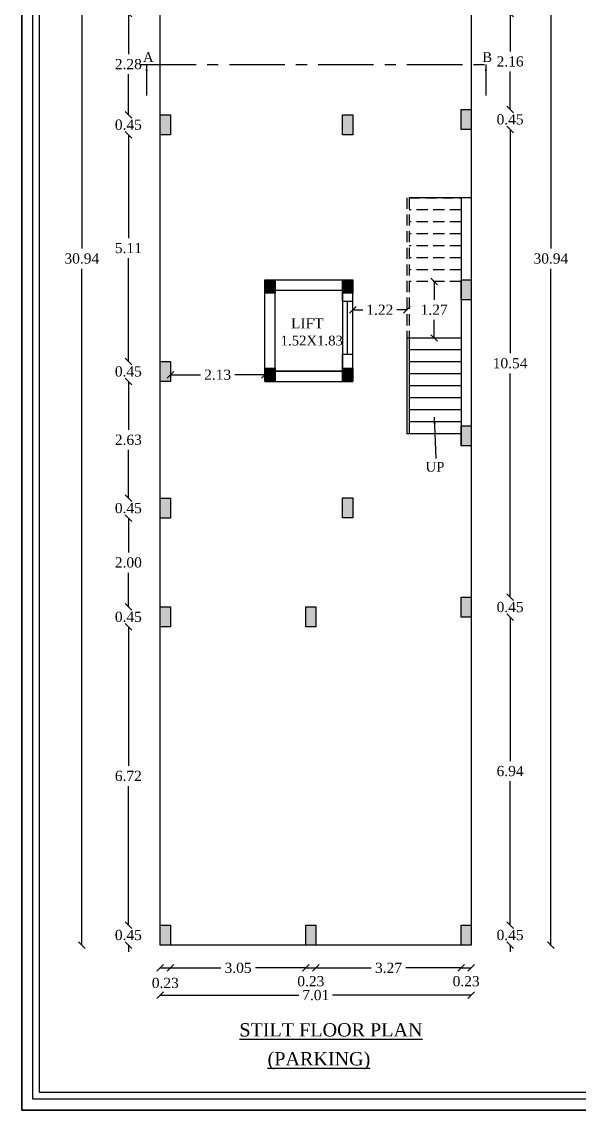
# Model space of a CAD drawing. Header units: metres. Extents: x 7608 to 7792, y -2400 to -2275.
# Drawn here: x 7655 to 7667.56, y -2335.22 to -2310.69 of the extents above; entities that cross this region are included whole.
import ezdxf

# ---------------------------------------------------------------- set-up
doc = ezdxf.new("R2010")
doc.units = ezdxf.units.M
doc.header["$MEASUREMENT"] = 0
doc.linetypes.add('CENTER', pattern=[2, 1.25, -0.25, 0.25, -0.25])
doc.linetypes.add('HIDDEN', pattern=[0.375, 0.25, -0.125])
for name, color, linetype in [('BLK_1_FLR_0_LIFT_1', 30, 'Continuous'), ('BLK_1_FLR_0_STILT_PARKING', 7, 'Continuous'), ('FLOOR-STILT', 7, 'Continuous')]:
    doc.layers.add(name, color=color, linetype=linetype)
doc.styles.add('Isa-', font='times.ttf')
doc.styles.add('STYLE2', font='times.ttf')
doc.dimstyles.new('ISO-25', dxfattribs={"dimscale": 0, "dimtxt": 0.23, "dimasz": 0.15, "dimexe": 1.25, "dimexo": 0.625, "dimgap": 0.11, "dimtad": 0, "dimtih": 1, "dimtoh": 1, "dimzin": 1, "dimdsep": 46, "dimtxsty": 'STYLE2', "dimblk": 'OBLIQUE', "dimcen": 0, "dimse1": 1, "dimse2": 1, "dimclrd": 1, "dimclrt": 3, "dimadec": 0, "dimazin": 2, "dimtfac": 1, "dimtix": 1, "dimtofl": 0, "dimtmove": 0, "dimatfit": 3, "dimfxl": 0, "dimtolj": 1, "dimarcsym": 0})

# ---------------------------------------------------------------- blocks, each defined once
blk = doc.blocks.new('_Oblique')
at = {"color": 0, "linetype": 'ByBlock', "lineweight": -2}
blk.add_line((-0.5, -0.5), (0.5, 0.5), dxfattribs=at)
blk = doc.blocks.new('*D25')
at = {"color": 1, "lineweight": -2}
for p, q in [((7662.457, -2317.186), (7662.686, -2317.186)), ((7663.677, -2317.186), (7663.447, -2317.186))]:
    blk.add_line(p, q, dxfattribs=at)
at = {"layer": 'Defpoints', "color": 0}
for p in [(7662.457, -2317.186), (7662.457, -2317.186), (7663.677, -2317.186)]:
    blk.add_point(p, dxfattribs=at)
at = {"color": 1, "lineweight": -2, "xscale": 0.15, "yscale": 0.15, "zscale": 0.15, "rotation": 180}
blk.add_blockref('_Oblique', (7662.457, -2317.186), dxfattribs=at)
at = {"color": 1, "lineweight": -2, "xscale": 0.15, "yscale": 0.15, "zscale": 0.15}
blk.add_blockref('_Oblique', (7663.677, -2317.186), dxfattribs=at)
at = {"color": 3, "insert": (7663.067, -2317.186), "char_height": 0.23, "attachment_point": 5, "style": 'STYLE2'}
blk.add_mtext('\\A1;1.22', dxfattribs=at)
blk = doc.blocks.new('*D26')
at = {"color": 1, "lineweight": -2}
for p, q in [((7664.292, -2316.551), (7664.292, -2316.959)), ((7664.292, -2317.821), (7664.292, -2317.414))]:
    blk.add_line(p, q, dxfattribs=at)
at = {"layer": 'Defpoints', "color": 0}
for p in [(7664.292, -2316.551), (7664.312, -2316.551), (7664.287, -2317.821)]:
    blk.add_point(p, dxfattribs=at)
at = {"color": 1, "lineweight": -2, "xscale": 0.15, "yscale": 0.15, "zscale": 0.15}
for p, rotation in [((7664.292, -2316.551), 90), ((7664.292, -2317.821), 270)]:
    blk.add_blockref('_Oblique', p, dxfattribs=dict(at, rotation=rotation))
at = {"color": 3, "insert": (7664.292, -2317.186), "char_height": 0.23, "attachment_point": 5, "style": 'STYLE2'}
blk.add_mtext('\\A1;1.27', dxfattribs=at)
blk = doc.blocks.new('*D27')
at = {"color": 1, "lineweight": -2}
for p, q in [((7658.347, -2318.651), (7659.022, -2318.651)), ((7660.477, -2318.651), (7659.801, -2318.651))]:
    blk.add_line(p, q, dxfattribs=at)
at = {"layer": 'Defpoints', "color": 0}
for p in [(7660.477, -2318.501), (7658.347, -2318.576), (7660.477, -2318.651)]:
    blk.add_point(p, dxfattribs=at)
at = {"color": 1, "lineweight": -2, "xscale": 0.15, "yscale": 0.15, "zscale": 0.15, "rotation": 180}
blk.add_blockref('_Oblique', (7658.347, -2318.651), dxfattribs=at)
at = {"color": 1, "lineweight": -2, "xscale": 0.15, "yscale": 0.15, "zscale": 0.15}
blk.add_blockref('_Oblique', (7660.477, -2318.651), dxfattribs=at)
at = {"color": 3, "insert": (7659.412, -2318.651), "char_height": 0.23, "attachment_point": 5, "style": 'STYLE2'}
blk.add_mtext('\\A1;2.13', dxfattribs=at)
blk = doc.blocks.new('*D35')
at = {"color": 1, "lineweight": -2}
for p, q in [((7657.399, -2310.511), (7657.399, -2311.424)), ((7657.399, -2312.791), (7657.399, -2311.879))]:
    blk.add_line(p, q, dxfattribs=at)
at = {"layer": 'Defpoints', "color": 0}
for p in [(7658.347, -2310.511), (7657.399, -2312.791), (7658.347, -2312.791)]:
    blk.add_point(p, dxfattribs=at)
at = {"color": 1, "lineweight": -2, "xscale": 0.15, "yscale": 0.15, "zscale": 0.15}
for p, rotation in [((7657.399, -2310.511), 90), ((7657.399, -2312.791), 270)]:
    blk.add_blockref('_Oblique', p, dxfattribs=dict(at, rotation=rotation))
at = {"color": 3, "insert": (7657.399, -2311.651), "char_height": 0.23, "attachment_point": 5, "style": 'STYLE2'}
blk.add_mtext('\\A1;2.28', dxfattribs=at)
blk = doc.blocks.new('*D36')
at = {"color": 1, "lineweight": -2}
for p, q in [((7657.399, -2312.791), (7657.399, -2312.641)), ((7657.399, -2313.241), (7657.399, -2313.391))]:
    blk.add_line(p, q, dxfattribs=at)
at = {"layer": 'Defpoints', "color": 0}
for p in [(7658.347, -2312.791), (7657.399, -2313.241), (7658.347, -2313.241)]:
    blk.add_point(p, dxfattribs=at)
at = {"color": 1, "lineweight": -2, "xscale": 0.15, "yscale": 0.15, "zscale": 0.15}
for p, rotation in [((7657.399, -2312.791), 270), ((7657.399, -2313.241), 90)]:
    blk.add_blockref('_Oblique', p, dxfattribs=dict(at, rotation=rotation))
at = {"color": 3, "insert": (7657.399, -2313.016), "char_height": 0.23, "attachment_point": 5, "style": 'STYLE2'}
blk.add_mtext('\\A1;0.45', dxfattribs=at)
blk = doc.blocks.new('*D37')
at = {"color": 1, "lineweight": -2}
for p, q in [((7657.399, -2313.241), (7657.399, -2315.569)), ((7657.399, -2318.351), (7657.399, -2316.024))]:
    blk.add_line(p, q, dxfattribs=at)
at = {"layer": 'Defpoints', "color": 0}
for p in [(7658.347, -2313.241), (7657.399, -2318.351), (7658.347, -2318.351)]:
    blk.add_point(p, dxfattribs=at)
at = {"color": 1, "lineweight": -2, "xscale": 0.15, "yscale": 0.15, "zscale": 0.15}
for p, rotation in [((7657.399, -2313.241), 90), ((7657.399, -2318.351), 270)]:
    blk.add_blockref('_Oblique', p, dxfattribs=dict(at, rotation=rotation))
at = {"color": 3, "insert": (7657.399, -2315.796), "char_height": 0.23, "attachment_point": 5, "style": 'STYLE2'}
blk.add_mtext('\\A1;5.11', dxfattribs=at)
blk = doc.blocks.new('*D38')
at = {"color": 1, "lineweight": -2}
for p, q in [((7657.399, -2318.351), (7657.399, -2318.201)), ((7657.399, -2318.801), (7657.399, -2318.951))]:
    blk.add_line(p, q, dxfattribs=at)
at = {"layer": 'Defpoints', "color": 0}
for p in [(7658.347, -2318.351), (7657.399, -2318.801), (7658.347, -2318.801)]:
    blk.add_point(p, dxfattribs=at)
at = {"color": 1, "lineweight": -2, "xscale": 0.15, "yscale": 0.15, "zscale": 0.15}
for p, rotation in [((7657.399, -2318.351), 270), ((7657.399, -2318.801), 90)]:
    blk.add_blockref('_Oblique', p, dxfattribs=dict(at, rotation=rotation))
at = {"color": 3, "insert": (7657.399, -2318.576), "char_height": 0.23, "attachment_point": 5, "style": 'STYLE2'}
blk.add_mtext('\\A1;0.45', dxfattribs=at)
blk = doc.blocks.new('*D39')
at = {"color": 1, "lineweight": -2}
for p, q in [((7657.399, -2318.801), (7657.399, -2319.889)), ((7657.399, -2321.431), (7657.399, -2320.344))]:
    blk.add_line(p, q, dxfattribs=at)
at = {"layer": 'Defpoints', "color": 0}
for p in [(7658.347, -2318.801), (7657.399, -2321.431), (7658.347, -2321.431)]:
    blk.add_point(p, dxfattribs=at)
at = {"color": 1, "lineweight": -2, "xscale": 0.15, "yscale": 0.15, "zscale": 0.15}
for p, rotation in [((7657.399, -2318.801), 90), ((7657.399, -2321.431), 270)]:
    blk.add_blockref('_Oblique', p, dxfattribs=dict(at, rotation=rotation))
at = {"color": 3, "insert": (7657.399, -2320.116), "char_height": 0.23, "attachment_point": 5, "style": 'STYLE2'}
blk.add_mtext('\\A1;2.63', dxfattribs=at)
blk = doc.blocks.new('*D40')
at = {"color": 1, "lineweight": -2}
for p, q in [((7657.399, -2321.431), (7657.399, -2321.281)), ((7657.399, -2321.881), (7657.399, -2322.031))]:
    blk.add_line(p, q, dxfattribs=at)
at = {"layer": 'Defpoints', "color": 0}
for p in [(7658.347, -2321.431), (7657.399, -2321.881), (7658.347, -2321.881)]:
    blk.add_point(p, dxfattribs=at)
at = {"color": 1, "lineweight": -2, "xscale": 0.15, "yscale": 0.15, "zscale": 0.15}
for p, rotation in [((7657.399, -2321.431), 270), ((7657.399, -2321.881), 90)]:
    blk.add_blockref('_Oblique', p, dxfattribs=dict(at, rotation=rotation))
at = {"color": 3, "insert": (7657.399, -2321.656), "char_height": 0.23, "attachment_point": 5, "style": 'STYLE2'}
blk.add_mtext('\\A1;0.45', dxfattribs=at)
blk = doc.blocks.new('*D41')
at = {"color": 1, "lineweight": -2}
for p, q in [((7657.399, -2321.881), (7657.399, -2322.654)), ((7657.399, -2323.881), (7657.399, -2323.109))]:
    blk.add_line(p, q, dxfattribs=at)
at = {"layer": 'Defpoints', "color": 0}
for p in [(7658.347, -2321.881), (7657.399, -2323.881), (7658.347, -2323.881)]:
    blk.add_point(p, dxfattribs=at)
at = {"color": 1, "lineweight": -2, "xscale": 0.15, "yscale": 0.15, "zscale": 0.15}
for p, rotation in [((7657.399, -2321.881), 90), ((7657.399, -2323.881), 270)]:
    blk.add_blockref('_Oblique', p, dxfattribs=dict(at, rotation=rotation))
at = {"color": 3, "insert": (7657.399, -2322.881), "char_height": 0.23, "attachment_point": 5, "style": 'STYLE2'}
blk.add_mtext('\\A1;2.00', dxfattribs=at)
blk = doc.blocks.new('*D43')
at = {"color": 1, "lineweight": -2}
for p, q in [((7657.399, -2324.331), (7657.399, -2327.464)), ((7657.399, -2331.051), (7657.399, -2327.919))]:
    blk.add_line(p, q, dxfattribs=at)
at = {"layer": 'Defpoints', "color": 0}
for p in [(7658.347, -2324.331), (7657.399, -2331.051), (7658.347, -2331.051)]:
    blk.add_point(p, dxfattribs=at)
at = {"color": 1, "lineweight": -2, "xscale": 0.15, "yscale": 0.15, "zscale": 0.15}
for p, rotation in [((7657.399, -2324.331), 90), ((7657.399, -2331.051), 270)]:
    blk.add_blockref('_Oblique', p, dxfattribs=dict(at, rotation=rotation))
at = {"color": 3, "insert": (7657.399, -2327.691), "char_height": 0.23, "attachment_point": 5, "style": 'STYLE2'}
blk.add_mtext('\\A1;6.72', dxfattribs=at)
blk = doc.blocks.new('*D44')
at = {"color": 1, "lineweight": -2}
for p, q in [((7657.399, -2331.051), (7657.399, -2330.901)), ((7657.399, -2331.501), (7657.399, -2331.651))]:
    blk.add_line(p, q, dxfattribs=at)
at = {"layer": 'Defpoints', "color": 0}
for p in [(7658.347, -2331.051), (7657.399, -2331.501), (7658.347, -2331.501)]:
    blk.add_point(p, dxfattribs=at)
at = {"color": 1, "lineweight": -2, "xscale": 0.15, "yscale": 0.15, "zscale": 0.15}
for p, rotation in [((7657.399, -2331.051), 270), ((7657.399, -2331.501), 90)]:
    blk.add_blockref('_Oblique', p, dxfattribs=dict(at, rotation=rotation))
at = {"color": 3, "insert": (7657.399, -2331.276), "char_height": 0.23, "attachment_point": 5, "style": 'STYLE2'}
blk.add_mtext('\\A1;0.45', dxfattribs=at)
blk = doc.blocks.new('*D45')
at = {"color": 1, "lineweight": -2}
for p, q in [((7656.35, -2300.561), (7656.35, -2315.804)), ((7656.35, -2331.501), (7656.35, -2316.259))]:
    blk.add_line(p, q, dxfattribs=at)
at = {"layer": 'Defpoints', "color": 0}
for p in [(7656.35, -2300.561), (7660.226, -2300.561), (7660.226, -2331.501)]:
    blk.add_point(p, dxfattribs=at)
at = {"color": 1, "lineweight": -2, "xscale": 0.15, "yscale": 0.15, "zscale": 0.15}
for p, rotation in [((7656.35, -2300.561), 90), ((7656.35, -2331.501), 270)]:
    blk.add_blockref('_Oblique', p, dxfattribs=dict(at, rotation=rotation))
at = {"color": 3, "insert": (7656.35, -2316.031), "char_height": 0.23, "attachment_point": 5, "style": 'STYLE2'}
blk.add_mtext('\\A1;30.94', dxfattribs=at)
blk = doc.blocks.new('*D55')
at = {"color": 1, "lineweight": -2}
for p, q in [((7666.003, -2310.511), (7666.003, -2311.364)), ((7666.003, -2312.671), (7666.003, -2311.819))]:
    blk.add_line(p, q, dxfattribs=at)
at = {"layer": 'Defpoints', "color": 0}
for p in [(7665.127, -2310.511), (7664.897, -2312.671), (7666.003, -2312.671)]:
    blk.add_point(p, dxfattribs=at)
at = {"color": 1, "lineweight": -2, "xscale": 0.15, "yscale": 0.15, "zscale": 0.15}
for p, rotation in [((7666.003, -2310.511), 90), ((7666.003, -2312.671), 270)]:
    blk.add_blockref('_Oblique', p, dxfattribs=dict(at, rotation=rotation))
at = {"color": 3, "insert": (7666.003, -2311.591), "char_height": 0.23, "attachment_point": 5, "style": 'STYLE2'}
blk.add_mtext('\\A1;2.16', dxfattribs=at)
blk = doc.blocks.new('*D56')
at = {"color": 1, "lineweight": -2}
for p, q in [((7666.003, -2312.671), (7666.003, -2312.521)), ((7666.003, -2313.121), (7666.003, -2313.271))]:
    blk.add_line(p, q, dxfattribs=at)
at = {"layer": 'Defpoints', "color": 0}
for p in [(7664.897, -2312.671), (7664.897, -2313.121), (7666.003, -2313.121)]:
    blk.add_point(p, dxfattribs=at)
at = {"color": 1, "lineweight": -2, "xscale": 0.15, "yscale": 0.15, "zscale": 0.15}
for p, rotation in [((7666.003, -2312.671), 270), ((7666.003, -2313.121), 90)]:
    blk.add_blockref('_Oblique', p, dxfattribs=dict(at, rotation=rotation))
at = {"color": 3, "insert": (7666.003, -2312.896), "char_height": 0.23, "attachment_point": 5, "style": 'STYLE2'}
blk.add_mtext('\\A1;0.45', dxfattribs=at)
blk = doc.blocks.new('*D57')
at = {"color": 1, "lineweight": -2}
for p, q in [((7666.003, -2313.121), (7666.003, -2318.164)), ((7666.003, -2323.661), (7666.003, -2318.619))]:
    blk.add_line(p, q, dxfattribs=at)
at = {"layer": 'Defpoints', "color": 0}
for p in [(7664.897, -2313.121), (7664.897, -2323.661), (7666.003, -2323.661)]:
    blk.add_point(p, dxfattribs=at)
at = {"color": 1, "lineweight": -2, "xscale": 0.15, "yscale": 0.15, "zscale": 0.15}
for p, rotation in [((7666.003, -2313.121), 90), ((7666.003, -2323.661), 270)]:
    blk.add_blockref('_Oblique', p, dxfattribs=dict(at, rotation=rotation))
at = {"color": 3, "insert": (7666.003, -2318.391), "char_height": 0.23, "attachment_point": 5, "style": 'STYLE2'}
blk.add_mtext('\\A1;10.54', dxfattribs=at)
blk = doc.blocks.new('*D58')
at = {"color": 1, "lineweight": -2}
for p, q in [((7666.003, -2323.661), (7666.003, -2323.511)), ((7666.003, -2324.111), (7666.003, -2324.261))]:
    blk.add_line(p, q, dxfattribs=at)
at = {"layer": 'Defpoints', "color": 0}
for p in [(7664.897, -2323.661), (7664.897, -2324.111), (7666.003, -2324.111)]:
    blk.add_point(p, dxfattribs=at)
at = {"color": 1, "lineweight": -2, "xscale": 0.15, "yscale": 0.15, "zscale": 0.15}
for p, rotation in [((7666.003, -2323.661), 270), ((7666.003, -2324.111), 90)]:
    blk.add_blockref('_Oblique', p, dxfattribs=dict(at, rotation=rotation))
at = {"color": 3, "insert": (7666.003, -2323.886), "char_height": 0.23, "attachment_point": 5, "style": 'STYLE2'}
blk.add_mtext('\\A1;0.45', dxfattribs=at)
blk = doc.blocks.new('*D59')
at = {"color": 1, "lineweight": -2}
for p, q in [((7666.003, -2324.111), (7666.003, -2327.354)), ((7666.003, -2331.051), (7666.003, -2327.809))]:
    blk.add_line(p, q, dxfattribs=at)
at = {"layer": 'Defpoints', "color": 0}
for p in [(7664.897, -2324.111), (7664.897, -2331.051), (7666.003, -2331.051)]:
    blk.add_point(p, dxfattribs=at)
at = {"color": 1, "lineweight": -2, "xscale": 0.15, "yscale": 0.15, "zscale": 0.15}
for p, rotation in [((7666.003, -2324.111), 90), ((7666.003, -2331.051), 270)]:
    blk.add_blockref('_Oblique', p, dxfattribs=dict(at, rotation=rotation))
at = {"color": 3, "insert": (7666.003, -2327.581), "char_height": 0.23, "attachment_point": 5, "style": 'STYLE2'}
blk.add_mtext('\\A1;6.94', dxfattribs=at)
blk = doc.blocks.new('*D62')
at = {"color": 1, "lineweight": -2}
for p, q in [((7666.003, -2331.051), (7666.003, -2330.901)), ((7666.003, -2331.501), (7666.003, -2331.651))]:
    blk.add_line(p, q, dxfattribs=at)
at = {"layer": 'Defpoints', "color": 0}
for p in [(7664.897, -2331.051), (7664.897, -2331.501), (7666.003, -2331.501)]:
    blk.add_point(p, dxfattribs=at)
at = {"color": 1, "lineweight": -2, "xscale": 0.15, "yscale": 0.15, "zscale": 0.15}
for p, rotation in [((7666.003, -2331.051), 270), ((7666.003, -2331.501), 90)]:
    blk.add_blockref('_Oblique', p, dxfattribs=dict(at, rotation=rotation))
at = {"color": 3, "insert": (7666.003, -2331.276), "char_height": 0.23, "attachment_point": 5, "style": 'STYLE2'}
blk.add_mtext('\\A1;0.45', dxfattribs=at)
blk = doc.blocks.new('*D63')
at = {"color": 1, "lineweight": -2}
for p, q in [((7666.922, -2300.561), (7666.922, -2315.804)), ((7666.922, -2331.501), (7666.922, -2316.259))]:
    blk.add_line(p, q, dxfattribs=at)
at = {"layer": 'Defpoints', "color": 0}
for p in [(7663.759, -2300.561), (7666.922, -2300.561), (7663.759, -2331.501)]:
    blk.add_point(p, dxfattribs=at)
at = {"color": 1, "lineweight": -2, "xscale": 0.15, "yscale": 0.15, "zscale": 0.15}
for p, rotation in [((7666.922, -2300.561), 90), ((7666.922, -2331.501), 270)]:
    blk.add_blockref('_Oblique', p, dxfattribs=dict(at, rotation=rotation))
at = {"color": 3, "insert": (7666.922, -2316.031), "char_height": 0.23, "attachment_point": 5, "style": 'STYLE2'}
blk.add_mtext('\\A1;30.94', dxfattribs=at)
blk = doc.blocks.new('*D64')
at = {"color": 1, "lineweight": -2}
blk.add_line((7658.117, -2332.015), (7658.347, -2332.015), dxfattribs=at)
at = {"layer": 'Defpoints', "color": 0}
for p in [(7658.117, -2331.051), (7658.347, -2331.051), (7658.347, -2332.015)]:
    blk.add_point(p, dxfattribs=at)
at = {"color": 1, "lineweight": -2, "xscale": 0.15, "yscale": 0.15, "zscale": 0.15, "rotation": 180}
blk.add_blockref('_Oblique', (7658.117, -2332.015), dxfattribs=at)
at = {"color": 1, "lineweight": -2, "xscale": 0.15, "yscale": 0.15, "zscale": 0.15}
blk.add_blockref('_Oblique', (7658.347, -2332.015), dxfattribs=at)
at = {"color": 3, "insert": (7658.232, -2332.356), "char_height": 0.23, "attachment_point": 5, "style": 'STYLE2'}
blk.add_mtext('\\A1;0.23', dxfattribs=at)
blk = doc.blocks.new('*D24')
at = {"color": 1, "lineweight": -2}
for p, q in [((7658.347, -2332.015), (7659.483, -2332.015)), ((7661.397, -2332.015), (7660.261, -2332.015))]:
    blk.add_line(p, q, dxfattribs=at)
at = {"layer": 'Defpoints', "color": 0}
for p in [(7658.347, -2331.051), (7661.397, -2331.051), (7661.397, -2332.015)]:
    blk.add_point(p, dxfattribs=at)
at = {"color": 1, "lineweight": -2, "xscale": 0.15, "yscale": 0.15, "zscale": 0.15, "rotation": 180}
blk.add_blockref('_Oblique', (7658.347, -2332.015), dxfattribs=at)
at = {"color": 1, "lineweight": -2, "xscale": 0.15, "yscale": 0.15, "zscale": 0.15}
blk.add_blockref('_Oblique', (7661.397, -2332.015), dxfattribs=at)
at = {"color": 3, "insert": (7659.872, -2332.015), "char_height": 0.23, "attachment_point": 5, "style": 'STYLE2'}
blk.add_mtext('\\A1;3.05', dxfattribs=at)
blk = doc.blocks.new('*D65')
at = {"color": 1, "lineweight": -2}
blk.add_line((7664.897, -2332.015), (7665.127, -2332.015), dxfattribs=at)
at = {"layer": 'Defpoints', "color": 0}
for p in [(7664.897, -2331.051), (7665.127, -2331.051), (7665.127, -2332.015)]:
    blk.add_point(p, dxfattribs=at)
at = {"color": 1, "lineweight": -2, "xscale": 0.15, "yscale": 0.15, "zscale": 0.15, "rotation": 180}
blk.add_blockref('_Oblique', (7664.897, -2332.015), dxfattribs=at)
at = {"color": 1, "lineweight": -2, "xscale": 0.15, "yscale": 0.15, "zscale": 0.15}
blk.add_blockref('_Oblique', (7665.127, -2332.015), dxfattribs=at)
at = {"color": 3, "insert": (7665.012, -2332.317), "char_height": 0.23, "attachment_point": 5, "style": 'STYLE2'}
blk.add_mtext('\\A1;0.23', dxfattribs=at)
blk = doc.blocks.new('*D66')
at = {"color": 1, "lineweight": -2}
for p, q in [((7658.117, -2332.629), (7661.242, -2332.629)), ((7665.127, -2332.629), (7662.002, -2332.629))]:
    blk.add_line(p, q, dxfattribs=at)
at = {"layer": 'Defpoints', "color": 0}
for p in [(7658.117, -2330.58), (7665.127, -2330.58), (7665.127, -2332.629)]:
    blk.add_point(p, dxfattribs=at)
at = {"color": 1, "lineweight": -2, "xscale": 0.15, "yscale": 0.15, "zscale": 0.15, "rotation": 180}
blk.add_blockref('_Oblique', (7658.117, -2332.629), dxfattribs=at)
at = {"color": 1, "lineweight": -2, "xscale": 0.15, "yscale": 0.15, "zscale": 0.15}
blk.add_blockref('_Oblique', (7665.127, -2332.629), dxfattribs=at)
at = {"color": 3, "insert": (7661.622, -2332.629), "char_height": 0.23, "attachment_point": 5, "style": 'STYLE2'}
blk.add_mtext('\\A1;7.01', dxfattribs=at)
blk = doc.blocks.new('*D543')
at = {"color": 1, "lineweight": -2}
for p, q in [((7657.399, -2323.881), (7657.399, -2323.731)), ((7657.399, -2324.331), (7657.399, -2324.481))]:
    blk.add_line(p, q, dxfattribs=at)
at = {"layer": 'Defpoints', "color": 0}
for p in [(7658.347, -2323.881), (7657.399, -2324.331), (7658.347, -2324.331)]:
    blk.add_point(p, dxfattribs=at)
at = {"color": 1, "lineweight": -2, "xscale": 0.15, "yscale": 0.15, "zscale": 0.15}
for p, rotation in [((7657.399, -2323.881), 270), ((7657.399, -2324.331), 90)]:
    blk.add_blockref('_Oblique', p, dxfattribs=dict(at, rotation=rotation))
at = {"color": 3, "insert": (7657.399, -2324.106), "char_height": 0.23, "attachment_point": 5, "style": 'STYLE2'}
blk.add_mtext('\\A1;0.45', dxfattribs=at)
blk = doc.blocks.new('*D544')
at = {"color": 1, "lineweight": -2}
blk.add_line((7661.397, -2332.015), (7661.627, -2332.015), dxfattribs=at)
at = {"layer": 'Defpoints', "color": 0}
for p in [(7661.397, -2331.051), (7661.627, -2331.051), (7661.627, -2332.015)]:
    blk.add_point(p, dxfattribs=at)
at = {"color": 1, "lineweight": -2, "xscale": 0.15, "yscale": 0.15, "zscale": 0.15, "rotation": 180}
blk.add_blockref('_Oblique', (7661.397, -2332.015), dxfattribs=at)
at = {"color": 1, "lineweight": -2, "xscale": 0.15, "yscale": 0.15, "zscale": 0.15}
blk.add_blockref('_Oblique', (7661.627, -2332.015), dxfattribs=at)
at = {"color": 3, "insert": (7661.512, -2332.317), "char_height": 0.23, "attachment_point": 5, "style": 'STYLE2'}
blk.add_mtext('\\A1;0.23', dxfattribs=at)
blk = doc.blocks.new('*D545')
at = {"color": 1, "lineweight": -2}
for p, q in [((7661.627, -2332.015), (7662.869, -2332.015)), ((7664.897, -2332.015), (7663.654, -2332.015))]:
    blk.add_line(p, q, dxfattribs=at)
at = {"layer": 'Defpoints', "color": 0}
for p in [(7661.627, -2331.051), (7664.897, -2331.051), (7664.897, -2332.015)]:
    blk.add_point(p, dxfattribs=at)
at = {"color": 1, "lineweight": -2, "xscale": 0.15, "yscale": 0.15, "zscale": 0.15, "rotation": 180}
blk.add_blockref('_Oblique', (7661.627, -2332.015), dxfattribs=at)
at = {"color": 1, "lineweight": -2, "xscale": 0.15, "yscale": 0.15, "zscale": 0.15}
blk.add_blockref('_Oblique', (7664.897, -2332.015), dxfattribs=at)
at = {"color": 3, "insert": (7663.262, -2332.015), "char_height": 0.23, "attachment_point": 5, "style": 'STYLE2'}
blk.add_mtext('\\A1;3.27', dxfattribs=at)

msp = doc.modelspace()

# ---------------------------------------------------------------- hatches: boundary and pattern name
h = msp.add_hatch(color=5)
h.dxf.hatch_style = 1
h.paths.add_polyline_path([(7664.89668, -2313.12125), (7665.12668, -2313.12125), (7665.12668, -2312.67125), (7664.89668, -2312.67125)])
h = msp.add_hatch(color=5)
h.dxf.hatch_style = 1
h.paths.add_polyline_path([(7658.11668, -2313.24125), (7658.34668, -2313.24125), (7658.34668, -2312.79125), (7658.11668, -2312.79125)])
h = msp.add_hatch(color=5)
h.dxf.hatch_style = 1
h.paths.add_polyline_path([(7662.22668, -2313.24125), (7662.45668, -2313.24125), (7662.45668, -2312.79125), (7662.22668, -2312.79125)])
h = msp.add_hatch(color=5)
h.dxf.hatch_style = 1
h.paths.add_polyline_path([(7660.47668, -2316.81125), (7660.70668, -2316.81125), (7660.70668, -2316.51125), (7660.47668, -2316.51125)])
h = msp.add_hatch(color=5)
h.dxf.hatch_style = 1
h.paths.add_polyline_path([(7662.22668, -2316.81125), (7662.45668, -2316.81125), (7662.45668, -2316.51125), (7662.22668, -2316.51125)])
h = msp.add_hatch(color=5)
h.dxf.hatch_style = 1
h.paths.add_polyline_path([(7664.89668, -2316.96125), (7665.12668, -2316.96125), (7665.12668, -2316.51125), (7664.89668, -2316.51125)])
h = msp.add_hatch(color=5)
h.dxf.hatch_style = 1
h.paths.add_polyline_path([(7658.11668, -2318.80125), (7658.34668, -2318.80125), (7658.34668, -2318.35125), (7658.11668, -2318.35125)])
h = msp.add_hatch(color=5)
h.dxf.hatch_style = 1
h.paths.add_polyline_path([(7660.47668, -2318.80125), (7660.70668, -2318.80125), (7660.70668, -2318.50125), (7660.47668, -2318.50125)])
h = msp.add_hatch(color=5)
h.dxf.hatch_style = 1
h.paths.add_polyline_path([(7662.22668, -2318.80125), (7662.45668, -2318.80125), (7662.45668, -2318.50125), (7662.22668, -2318.50125)])
h = msp.add_hatch(color=5)
h.dxf.hatch_style = 1
h.paths.add_polyline_path([(7664.89668, -2320.25125), (7665.12668, -2320.25125), (7665.12668, -2319.80125), (7664.89668, -2319.80125)])
h = msp.add_hatch(color=5)
h.dxf.hatch_style = 1
h.paths.add_polyline_path([(7658.11668, -2321.88125), (7658.34668, -2321.88125), (7658.34668, -2321.43125), (7658.11668, -2321.43125)])
h = msp.add_hatch(color=5)
h.dxf.hatch_style = 1
h.paths.add_polyline_path([(7662.22668, -2321.87125), (7662.45668, -2321.87125), (7662.45668, -2321.42125), (7662.22668, -2321.42125)])
h = msp.add_hatch(color=5)
h.dxf.hatch_style = 1
h.paths.add_polyline_path([(7664.89668, -2324.11125), (7665.12668, -2324.11125), (7665.12668, -2323.66125), (7664.89668, -2323.66125)])
h = msp.add_hatch(color=5)
h.dxf.hatch_style = 1
h.paths.add_polyline_path([(7658.11668, -2324.33125), (7658.34668, -2324.33125), (7658.34668, -2323.88125), (7658.11668, -2323.88125)])
h = msp.add_hatch(color=5)
h.dxf.hatch_style = 1
h.paths.add_polyline_path([(7661.39668, -2324.33125), (7661.62668, -2324.33125), (7661.62668, -2323.88125), (7661.39668, -2323.88125)])
h = msp.add_hatch(color=5)
h.dxf.hatch_style = 1
h.paths.add_polyline_path([(7658.11668, -2331.50125), (7658.34668, -2331.50125), (7658.34668, -2331.05125), (7658.11668, -2331.05125)])
h = msp.add_hatch(color=5)
h.dxf.hatch_style = 1
h.paths.add_polyline_path([(7661.39668, -2331.50125), (7661.62668, -2331.50125), (7661.62668, -2331.05125), (7661.39668, -2331.05125)])
h = msp.add_hatch(color=5)
h.dxf.hatch_style = 1
h.paths.add_polyline_path([(7664.89668, -2331.50125), (7665.12668, -2331.50125), (7665.12668, -2331.05125), (7664.89668, -2331.05125)])

# ---------------------------------------------------------------- linework, layer by layer
at = {"color": 2, "linetype": 'CENTER'}
msp.add_line((7657.67667, -2311.65447), (7665.62859, -2311.65447), dxfattribs=at)
at = {"linetype": 'HIDDEN'}
for p, q in [((7663.67668, -2314.66125), (7663.67668, -2317.82125)), ((7665.12668, -2314.66125), (7663.67668, -2314.66125)), ((7663.72668, -2314.66125), (7664.89668, -2314.66125)), ((7663.72668, -2314.66125), (7663.72668, -2317.82125)), ((7664.89668, -2314.66125), (7663.72668, -2314.66125)), ((7664.89668, -2314.93125), (7663.72668, -2314.93125)), ((7664.89668, -2314.93125), (7663.72668, -2314.93125)), ((7664.89668, -2315.20125), (7663.72668, -2315.20125)), ((7664.89668, -2315.47125), (7663.72668, -2315.47125)), ((7664.89668, -2315.74125), (7663.72668, -2315.74125)), ((7664.89668, -2316.01125), (7663.72668, -2316.01125)), ((7664.89668, -2316.28125), (7663.72668, -2316.28125)), ((7664.89668, -2316.55125), (7663.72668, -2316.55125))]:
    msp.add_line(p, q, dxfattribs=at)
for p, q in [((7664.89668, -2314.66125), (7664.89668, -2320.25125)), ((7660.47668, -2316.51125), (7662.45668, -2316.51125)), ((7660.47668, -2318.80125), (7660.47668, -2316.51125)), ((7662.45668, -2318.80125), (7662.45668, -2316.51125)), ((7660.70668, -2316.74125), (7662.22668, -2316.74125)), ((7660.70668, -2318.57125), (7660.70668, -2316.74125)), ((7662.22668, -2316.98726), (7662.22668, -2316.74125)), ((7663.67668, -2317.82125), (7663.67668, -2319.98125)), ((7664.89668, -2317.82125), (7663.67668, -2317.82125)), ((7663.72668, -2317.82125), (7663.72668, -2319.98125)), ((7662.22668, -2318.57125), (7662.22668, -2318.18726)), ((7664.89668, -2318.09125), (7663.72668, -2318.09125)), ((7664.89668, -2318.36125), (7663.72668, -2318.36125)), ((7660.47668, -2318.80125), (7662.45668, -2318.80125)), ((7660.70668, -2318.57125), (7662.22668, -2318.57125)), ((7664.89668, -2318.63125), (7663.72668, -2318.63125)), ((7664.89668, -2318.90125), (7663.72668, -2318.90125)), ((7664.89668, -2319.17125), (7663.72668, -2319.17125)), ((7664.89668, -2319.44125), (7663.72668, -2319.44125)), ((7664.89668, -2319.71125), (7663.72668, -2319.71125)), ((7664.89668, -2319.98125), (7663.67668, -2319.98125))]:
    msp.add_line(p, q)
at = {"color": 2}
for p, q in [((7662.22668, -2316.98726), (7662.45668, -2316.98726)), ((7662.34168, -2318.18726), (7662.34168, -2316.98726)), ((7662.22668, -2318.18726), (7662.45668, -2318.18726))]:
    msp.add_line(p, q, dxfattribs=at)
at = {"color": 4}
for points in [[(7654.99647, -2275.22286), (7747.87877, -2275.22286), (7747.87877, -2335.22229), (7654.99647, -2335.22229)], [(7655.24647, -2275.47286), (7747.62877, -2275.47286), (7747.62877, -2334.97229), (7655.24647, -2334.97229)], [(7655.39647, -2275.62286), (7747.47877, -2275.62286), (7747.47877, -2334.82229), (7655.39647, -2334.82229)]]:
    msp.add_lwpolyline(points, close=True, dxfattribs=at)
msp.add_lwpolyline([(7658.11668, -2300.56125), (7665.12668, -2300.56125), (7665.12668, -2331.50125), (7658.11668, -2331.50125)], close=True)
at = {"color": 7}
msp.add_lwpolyline([(7658.11668, -2300.56125), (7665.12668, -2300.56125), (7665.12668, -2331.50125), (7658.11668, -2331.50125)], close=True, dxfattribs=at)
at = {"color": 5}
for points in [[(7664.89668, -2312.67125), (7665.12668, -2312.67125), (7665.12668, -2313.12125), (7664.89668, -2313.12125)], [(7658.11668, -2312.79125), (7658.34668, -2312.79125), (7658.34668, -2313.24125), (7658.11668, -2313.24125)], [(7662.22668, -2312.79125), (7662.45668, -2312.79125), (7662.45668, -2313.24125), (7662.22668, -2313.24125)], [(7660.47668, -2316.51125), (7660.70668, -2316.51125), (7660.70668, -2316.81125), (7660.47668, -2316.81125)], [(7662.22668, -2316.51125), (7662.45668, -2316.51125), (7662.45668, -2316.81125), (7662.22668, -2316.81125)], [(7664.89668, -2316.51125), (7665.12668, -2316.51125), (7665.12668, -2316.96125), (7664.89668, -2316.96125)], [(7658.11668, -2318.35125), (7658.34668, -2318.35125), (7658.34668, -2318.80125), (7658.11668, -2318.80125)], [(7660.47668, -2318.50125), (7660.70668, -2318.50125), (7660.70668, -2318.80125), (7660.47668, -2318.80125)], [(7662.22668, -2318.50125), (7662.45668, -2318.50125), (7662.45668, -2318.80125), (7662.22668, -2318.80125)], [(7664.89668, -2319.80125), (7665.12668, -2319.80125), (7665.12668, -2320.25125), (7664.89668, -2320.25125)], [(7658.11668, -2321.43125), (7658.34668, -2321.43125), (7658.34668, -2321.88125), (7658.11668, -2321.88125)], [(7662.22668, -2321.42125), (7662.45668, -2321.42125), (7662.45668, -2321.87125), (7662.22668, -2321.87125)], [(7664.89668, -2323.66125), (7665.12668, -2323.66125), (7665.12668, -2324.11125), (7664.89668, -2324.11125)], [(7658.11668, -2323.88125), (7658.34668, -2323.88125), (7658.34668, -2324.33125), (7658.11668, -2324.33125)], [(7661.39668, -2323.88125), (7661.62668, -2323.88125), (7661.62668, -2324.33125), (7661.39668, -2324.33125)], [(7658.11668, -2331.05125), (7658.34668, -2331.05125), (7658.34668, -2331.50125), (7658.11668, -2331.50125)], [(7661.39668, -2331.05125), (7661.62668, -2331.05125), (7661.62668, -2331.50125), (7661.39668, -2331.50125)], [(7664.89668, -2331.05125), (7665.12668, -2331.05125), (7665.12668, -2331.50125), (7664.89668, -2331.50125)]]:
    msp.add_lwpolyline(points, close=True, dxfattribs=at)
at = {"layer": 'BLK_1_FLR_0_LIFT_1', "color": 30}
msp.add_lwpolyline([(7660.70668, -2316.74125), (7662.22668, -2316.74125), (7662.22668, -2318.57125), (7660.70668, -2318.57125)], close=True, dxfattribs=at)
at = {"layer": 'BLK_1_FLR_0_STILT_PARKING', "color": 13}
msp.add_lwpolyline([(7658.11668, -2300.56125), (7665.12668, -2300.56125), (7665.12668, -2331.50125), (7658.11668, -2331.50125)], close=True, dxfattribs=at)
at = {"layer": 'FLOOR-STILT', "color": 64}
msp.add_lwpolyline([(7654.99647, -2335.22229), (7747.87877, -2335.22229), (7747.87877, -2275.22286), (7654.99647, -2275.22286)], close=True, dxfattribs=at)

# ---------------------------------------------------------------- texts
at = {"color": 2, "linetype": 'HIDDEN', "style": 'Isa-'}
for s, p in [('A', (7657.72914, -2311.6014)), ('B', (7665.37592, -2311.6014))]:
    msp.add_text(s, height=0.22, dxfattribs=at).set_placement(p)
at = {"color": 6, "style": 'Isa-'}
msp.add_text('LIFT', height=0.23, dxfattribs=at).set_placement((7661.06519, -2317.60465))
at = {"color": 3, "style": 'Isa-'}
msp.add_text('1.52X1.83', height=0.22, dxfattribs=at).set_placement((7660.83112, -2317.988))
at = {"color": 2, "style": 'Isa-'}
msp.add_text('UP', height=0.22, dxfattribs=at).set_placement((7664.09734, -2320.83245))
at = {"color": 3, "lineweight": 25, "style": 'Isa-'}
for s, p in [('%%USTILT FLOOR PLAN', (7659.90086, -2333.56052)), ('%%U(PARKING)', (7660.53626, -2334.21217))]:
    msp.add_text(s, height=0.3, dxfattribs=at).set_placement(p)

# ---------------------------------------------------------------- dimensions: what is measured, and where the dimension line sits
at = {"color": 7}
for base, p1, p2, override, picture, middle in [((7656.34993, -2300.56125), (7660.2258, -2331.50125), (7660.2258, -2300.56125), {"dimscale": 1}, '*D45', (7656.34993, -2316.03125)), ((7666.9223, -2300.56125), (7663.75882, -2331.50125), (7663.75882, -2300.56125), {"dimscale": 1}, '*D63', (7666.9223, -2316.03125)), ((7666.0029, -2312.67125), (7665.12668, -2310.51125), (7664.89668, -2312.67125), {"dimscale": 1, "dimtmove": 1}, '*D55', (7666.0029, -2311.59125)), ((7666.0029, -2313.12125), (7664.89668, -2312.67125), (7664.89668, -2313.12125), {"dimscale": 1, "dimtmove": 1}, '*D56', (7666.0029, -2312.89625)), ((7666.0029, -2323.66125), (7664.89668, -2313.12125), (7664.89668, -2323.66125), {"dimscale": 1, "dimtmove": 1}, '*D57', (7666.0029, -2318.39125)), ((7666.0029, -2324.11125), (7664.89668, -2323.66125), (7664.89668, -2324.11125), {"dimscale": 1, "dimtmove": 1}, '*D58', (7666.0029, -2323.88625)), ((7666.0029, -2331.05125), (7664.89668, -2324.11125), (7664.89668, -2331.05125), {"dimscale": 1, "dimtmove": 1}, '*D59', (7666.0029, -2327.58125)), ((7666.0029, -2331.50125), (7664.89668, -2331.05125), (7664.89668, -2331.50125), {"dimscale": 1, "dimtmove": 1}, '*D62', (7666.0029, -2331.27625))]:
    dim = msp.add_linear_dim(base=base, p1=p1, p2=p2, angle=90, dimstyle='ISO-25', override=override, dxfattribs=at)
    dim.commit()
    dim.dimension.update_dxf_attribs({"geometry": picture, "text_midpoint": middle})
at = {"color": 2}
for base, p1, p2, override, picture, middle in [((7657.3992, -2312.79125), (7658.34668, -2310.51125), (7658.34668, -2312.79125), {"dimscale": 1, "dimtmove": 1}, '*D35', (7657.3992, -2311.65125)), ((7657.3992, -2313.24125), (7658.34668, -2312.79125), (7658.34668, -2313.24125), {"dimscale": 1, "dimtmove": 1}, '*D36', (7657.3992, -2313.01625)), ((7657.3992, -2318.35125), (7658.34668, -2313.24125), (7658.34668, -2318.35125), {"dimscale": 1, "dimtmove": 1}, '*D37', (7657.3992, -2315.79625)), ((7664.29191, -2316.55125), (7664.28668, -2317.82125), (7664.31168, -2316.55125), {"dimscale": 1}, '*D26', (7664.29191, -2317.18625)), ((7657.3992, -2318.80125), (7658.34668, -2318.35125), (7658.34668, -2318.80125), {"dimscale": 1, "dimtmove": 1}, '*D38', (7657.3992, -2318.57625)), ((7657.3992, -2321.43125), (7658.34668, -2318.80125), (7658.34668, -2321.43125), {"dimscale": 1, "dimtmove": 1}, '*D39', (7657.3992, -2320.11625)), ((7657.3992, -2321.88125), (7658.34668, -2321.43125), (7658.34668, -2321.88125), {"dimscale": 1, "dimtmove": 1}, '*D40', (7657.3992, -2321.65625)), ((7657.3992, -2323.88125), (7658.34668, -2321.88125), (7658.34668, -2323.88125), {"dimscale": 1, "dimtmove": 1}, '*D41', (7657.3992, -2322.88125)), ((7657.3992, -2324.33125), (7658.34668, -2323.88125), (7658.34668, -2324.33125), {"dimscale": 1, "dimtmove": 1}, '*D543', (7657.3992, -2324.10625)), ((7657.3992, -2331.05125), (7658.34668, -2324.33125), (7658.34668, -2331.05125), {"dimscale": 1, "dimtmove": 1}, '*D43', (7657.3992, -2327.69125)), ((7657.3992, -2331.50125), (7658.34668, -2331.05125), (7658.34668, -2331.50125), {"dimscale": 1, "dimtmove": 1}, '*D44', (7657.3992, -2331.27625))]:
    dim = msp.add_linear_dim(base=base, p1=p1, p2=p2, angle=90, dimstyle='ISO-25', override=override, dxfattribs=at)
    dim.commit()
    dim.dimension.update_dxf_attribs({"geometry": picture, "text_midpoint": middle})
for base, p1, p2, picture, middle in [((7662.45668, -2317.18625), (7663.67668, -2317.18625), (7662.45668, -2317.18625), '*D25', (7663.06668, -2317.18625)), ((7660.47668, -2318.65125), (7658.34668, -2318.57625), (7660.47668, -2318.50125), '*D27', (7659.41168, -2318.65125))]:
    dim = msp.add_linear_dim(base=base, p1=p1, p2=p2, dimstyle='ISO-25', override={"dimscale": 1}, dxfattribs=at)
    dim.commit()
    dim.dimension.update_dxf_attribs({"geometry": picture, "text_midpoint": middle})
at = {"color": 7}
for base, p1, p2, picture, middle in [((7665.12668, -2332.62876), (7658.11668, -2330.58047), (7665.12668, -2330.58047), '*D66', (7661.62168, -2332.62876)), ((7661.39668, -2332.01482), (7658.34668, -2331.05125), (7661.39668, -2331.05125), '*D24', (7659.87168, -2332.01482)), ((7664.89668, -2332.01482), (7661.62668, -2331.05125), (7664.89668, -2331.05125), '*D545', (7663.26168, -2332.01482))]:
    dim = msp.add_linear_dim(base=base, p1=p1, p2=p2, dimstyle='ISO-25', override={"dimscale": 1}, dxfattribs=at)
    dim.commit()
    dim.dimension.update_dxf_attribs({"geometry": picture, "text_midpoint": middle})
for base, p1, p2, picture, middle in [((7658.34668, -2332.01482), (7658.11668, -2331.05125), (7658.34668, -2331.05125), '*D64', (7658.23168, -2332.35567)), ((7661.62668, -2332.01482), (7661.39668, -2331.05125), (7661.62668, -2331.05125), '*D544', (7661.51168, -2332.31671)), ((7665.12668, -2332.01482), (7664.89668, -2331.05125), (7665.12668, -2331.05125), '*D65', (7665.01168, -2332.31671))]:
    dim = msp.add_linear_dim(base=base, p1=p1, p2=p2, dimstyle='ISO-25', override={"dimscale": 1, "dimtmove": 2}, dxfattribs=at)
    dim.commit()
    dim.dimension.update_dxf_attribs({"geometry": picture, "text_midpoint": middle, "dimtype": 160})

# ---------------------------------------------------------------- leaders
at = {"color": 2}
for points in [[(7657.80993, -2311.65447), (7657.80993, -2312.35483)], [(7665.45671, -2311.65447), (7665.45671, -2312.35483)], [(7664.29478, -2319.60126), (7664.32884, -2320.53816)]]:
    msp.add_leader(points, dimstyle='ISO-25', override={"dimscale": 1}, dxfattribs=at)

doc.saveas('drawing.dxf')
